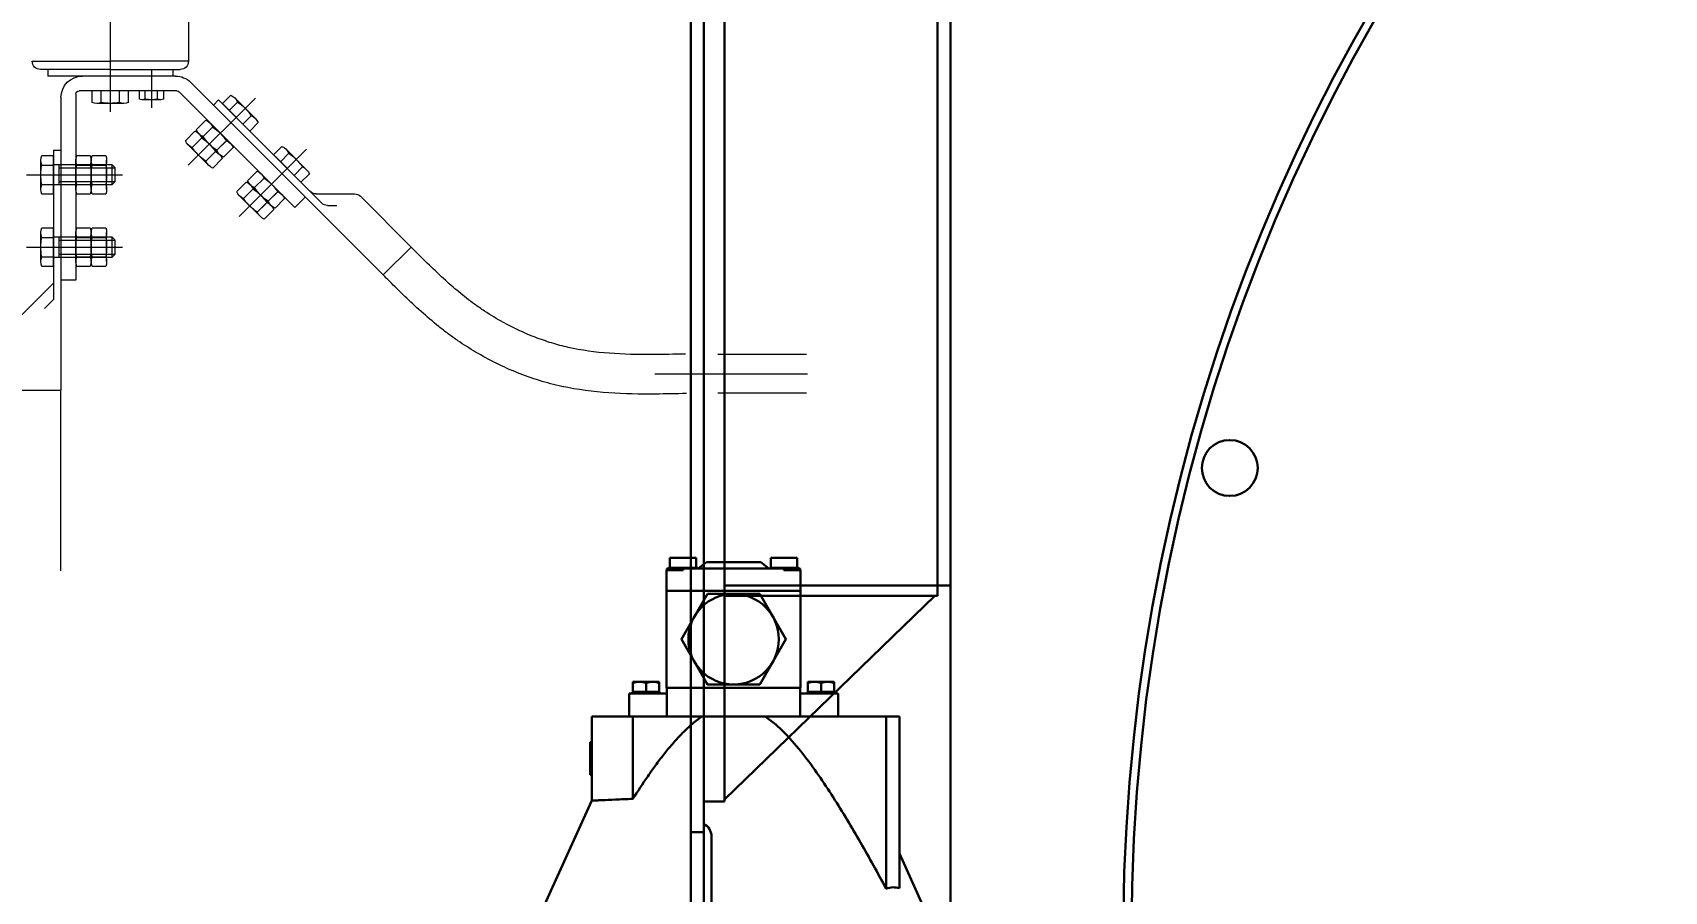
# Model space of a CAD drawing. Extents: x -25778 to -31, y 280 to 17100.
# Drawn here: x -12486 to -11494, y 12632 to 13154 of the extents above; entities that cross this region are included whole.
import ezdxf
from ezdxf.lldxf.tags import DXFTag

# ---------------------------------------------------------------- set-up
doc = ezdxf.new("R2010")
doc.units = 0
doc.header["$LTSCALE"] = 20
doc.header["$MEASUREMENT"] = 0
doc.header["$PDSIZE"] = -5
for name, color, linetype, lineweight in [('CENTRO', 7, 'CENTRO10', 13), ('CENTRO2', 7, 'CENTRO2', 13), ('CONTORNO', 3, 'Continuous', 30), ('COTA', 2, 'Continuous', 15)]:
    doc.layers.add(name, color=color, linetype=linetype, lineweight=lineweight)
doc.layers.add('L01', color=1, linetype='Continuous')
doc.styles.add('ROMANS', font='romans.shx', dxfattribs={"width": 0.8, "height": 75})
tags = doc.linetypes.add('CENTRO10', pattern=[16.8, 10, -3, 0.8, -3]).pattern_tags.tags
tags[10:11] = [DXFTag(74, 4), DXFTag(75, 0), DXFTag(340, '0'), DXFTag(46, 1.0), DXFTag(50, 0.0), DXFTag(44, 0.0), DXFTag(45, 0.0)]
tags[8:9] = [DXFTag(74, 4), DXFTag(75, 0), DXFTag(340, '0'), DXFTag(46, 1.0), DXFTag(50, 0.0), DXFTag(44, 0.0), DXFTag(45, 0.0)]
tags[6:7] = [DXFTag(74, 4), DXFTag(75, 0), DXFTag(340, '0'), DXFTag(46, 1.0), DXFTag(50, 0.0), DXFTag(44, 0.0), DXFTag(45, 0.0)]
tags[4:5] = [DXFTag(74, 4), DXFTag(75, 0), DXFTag(340, '0'), DXFTag(46, 1.0), DXFTag(50, 0.0), DXFTag(44, 0.0), DXFTag(45, 0.0)]
tags = doc.linetypes.add('CENTRO2', pattern=[4.3, 2.5, -0.75, 0.3, -0.75]).pattern_tags.tags
tags[10:11] = [DXFTag(74, 4), DXFTag(75, 0), DXFTag(340, '0'), DXFTag(46, 1.0), DXFTag(50, 0.0), DXFTag(44, 0.0), DXFTag(45, 0.0)]
tags[8:9] = [DXFTag(74, 4), DXFTag(75, 0), DXFTag(340, '0'), DXFTag(46, 1.0), DXFTag(50, 0.0), DXFTag(44, 0.0), DXFTag(45, 0.0)]
tags[6:7] = [DXFTag(74, 4), DXFTag(75, 0), DXFTag(340, '0'), DXFTag(46, 1.0), DXFTag(50, 0.0), DXFTag(44, 0.0), DXFTag(45, 0.0)]
tags[4:5] = [DXFTag(74, 4), DXFTag(75, 0), DXFTag(340, '0'), DXFTag(46, 1.0), DXFTag(50, 0.0), DXFTag(44, 0.0), DXFTag(45, 0.0)]
tags = doc.linetypes.add('CENTRO5', pattern=[9.5, 5, -2, 0.5, -2]).pattern_tags.tags
tags[10:11] = [DXFTag(74, 4), DXFTag(75, 0), DXFTag(340, '0'), DXFTag(46, 1.0), DXFTag(50, 0.0), DXFTag(44, 0.0), DXFTag(45, 0.0)]
tags[8:9] = [DXFTag(74, 4), DXFTag(75, 0), DXFTag(340, '0'), DXFTag(46, 1.0), DXFTag(50, 0.0), DXFTag(44, 0.0), DXFTag(45, 0.0)]
tags[6:7] = [DXFTag(74, 4), DXFTag(75, 0), DXFTag(340, '0'), DXFTag(46, 1.0), DXFTag(50, 0.0), DXFTag(44, 0.0), DXFTag(45, 0.0)]
tags[4:5] = [DXFTag(74, 4), DXFTag(75, 0), DXFTag(340, '0'), DXFTag(46, 1.0), DXFTag(50, 0.0), DXFTag(44, 0.0), DXFTag(45, 0.0)]
doc.dimstyles.get("Standard").update_dxf_attribs({"dimscale": 30, "dimtxt": 75, "dimasz": 2.5, "dimexe": 1, "dimexo": 1, "dimgap": 1, "dimtad": 0, "dimrnd": 0.1, "dimdsep": 46, "dimtxsty": 'ROMANS', "dimcen": 0, "dimclrd": 256, "dimclre": 256, "dimclrt": 256, "dimadec": 0, "dimazin": 0, "dimtp": 0.1, "dimtm": 0.1, "dimtfac": 0.5, "dimtdec": 3, "dimtofl": 0, "dimtmove": 0, "dimatfit": 0, "dimfxl": 0, "dimtolj": 1, "dimarcsym": 0})

# ---------------------------------------------------------------- blocks, each defined once
blk = doc.blocks.new('A$C6EFC513B')
at = {"layer": 'CENTRO', "linetype": 'CENTRO5'}
blk.add_line((179.8, 475.9), (87.11, 475.9), dxfattribs=at)
at = {"layer": 'CENTRO2'}
for p, q in [((511, 830.47), (511, 635.05)), ((463.5, 705.62), (463.5, 665.9)), ((463.5, 665.9), (511, 665.9)), ((558.5, 665.9), (511, 665.9)), ((511, 660.9), (468.5, 660.9)), ((471.38, 656.9), (549, 656.9)), ((473, 660.9), (473, 656.9)), ((486, 660.9), (486, 637.58)), ((511, 660.9), (553.5, 660.9)), ((549, 660.9), (549, 656.9)), ((462.19, 653.09), (345.08, 535.98)), ((469.14, 647.31), (398.82, 577)), ((442.86, 640.13), (437.75, 645.24)), ((470.56, 647.9), (530, 647.9)), ((478.49, 647.9), (493.51, 647.9)), ((478.49, 642.87), (478.49, 647.9)), ((482.25, 642.87), (482.25, 647.9)), ((489.75, 642.87), (489.75, 647.9)), ((493.51, 647.9), (493.51, 642.87)), ((500.03, 640.83), (500.03, 647.9)), ((500.03, 647.9), (521.97, 647.9)), ((505.52, 640.83), (505.52, 647.9)), ((516.48, 640.83), (516.48, 647.9)), ((521.97, 640.83), (521.97, 647.9)), ((532, 645.9), (532, 532.9)), ((445.14, 642.4), (382.44, 579.7)), ((435.26, 643.56), (422.77, 631.07)), ((422.82, 643.51), (463.69, 602.64)), ((442.86, 640.13), (426.21, 623.47)), ((441.75, 639.01), (427.32, 624.59)), ((433.59, 641.07), (438.7, 635.96)), ((445.14, 642.4), (448.33, 639.22)), ((480.37, 642.5), (491.63, 642.5)), ((502.77, 640.3), (519.23, 640.3)), ((541, 643.9), (541, 532.9)), ((421.1, 628.58), (426.21, 623.47)), ((425.26, 632.74), (430.37, 627.63)), ((450.44, 628.38), (437.95, 615.89)), ((448.77, 625.89), (454.58, 620.08)), ((458.75, 624.24), (452.93, 630.06)), ((446.25, 611.75), (440.44, 617.57)), ((441.14, 616.86), (446.25, 611.75)), ((457.07, 621.75), (444.58, 609.26)), ((457.07, 621.75), (444.58, 609.26)), ((455.39, 619.27), (461.21, 613.45)), ((465.37, 617.61), (459.56, 623.43)), ((404.15, 612.45), (391.66, 599.95)), ((391.71, 612.39), (432.58, 571.53)), ((391.71, 612.39), (432.58, 571.53)), ((411.75, 609.01), (395.09, 592.36)), ((410.63, 607.9), (396.21, 593.47)), ((402.48, 609.96), (407.59, 604.85)), ((411.75, 609.01), (406.64, 614.12)), ((436.27, 613.4), (442.09, 607.59)), ((442.9, 606.77), (448.72, 600.96)), ((452.88, 605.12), (447.07, 610.94)), ((447.77, 610.23), (452.88, 605.12)), ((463.7, 615.13), (451.21, 602.63)), ((513.25, 588.07), (513.25, 605.73)), ((522.05, 608.68), (513.83, 608.68)), ((522.63, 588.07), (522.63, 605.73)), ((522.63, 588.07), (522.63, 605.73)), ((531.43, 608.68), (523.2, 608.68)), ((532, 588.07), (532, 605.73)), ((545.5, 611.9), (540.99, 611.9)), ((545.5, 611.9), (540.99, 611.9)), ((541, 611.52), (541, 465.9)), ((545.5, 611.9), (545.5, 521.16)), ((545.5, 585.12), (545.5, 608.68)), ((552.73, 608.68), (545.5, 608.68)), ((545.5, 586.7), (545.5, 607.1)), ((553.3, 588.07), (553.3, 605.73)), ((389.98, 597.47), (395.09, 592.36)), ((394.15, 601.63), (399.26, 596.52)), ((419.21, 597.39), (406.72, 584.89)), ((427.52, 593.24), (421.7, 599.06)), ((562.06, 596.9), (503.7, 596.9)), ((508.14, 601.1), (509.94, 602.9)), ((542.02, 601.1), (508.14, 601.1)), ((508.14, 592.7), (508.14, 601.1)), ((509.94, 602.9), (545.5, 602.9)), ((509.94, 590.9), (509.94, 602.9)), ((522.05, 602.79), (513.83, 602.79)), ((513.83, 602.79), (522.05, 602.79)), ((523.2, 602.79), (531.43, 602.79)), ((531.43, 602.79), (523.2, 602.79)), ((542.02, 590.9), (542.02, 602.9)), ((552.73, 602.79), (545.5, 602.79)), ((415.03, 580.75), (409.21, 586.57)), ((409.92, 585.86), (415.03, 580.75)), ((425.84, 590.76), (413.35, 578.26)), ((425.84, 590.76), (413.35, 578.26)), ((417.54, 594.9), (423.35, 589.08)), ((424.17, 588.27), (429.98, 582.45)), ((434.15, 586.62), (428.33, 592.43)), ((542.02, 592.7), (508.14, 592.7)), ((509.94, 590.9), (508.14, 592.7)), ((545.5, 590.9), (509.94, 590.9)), ((522.05, 591.01), (513.83, 591.01)), ((531.43, 591.01), (523.2, 591.01)), ((552.73, 591.01), (545.5, 591.01)), ((358.95, 583.79), (328.11, 552.96)), ((385.92, 585.26), (362.49, 585.26)), ((378.91, 578.24), (373.21, 578.24)), ((392.46, 583.36), (398.82, 577)), ((405.04, 582.4), (410.86, 576.59)), ((411.67, 575.78), (417.49, 569.96)), ((421.65, 574.12), (415.84, 579.94)), ((416.54, 579.23), (421.65, 574.12)), ((432.47, 584.13), (419.98, 571.64)), ((513.83, 585.12), (522.05, 585.12)), ((523.2, 585.12), (531.43, 585.12)), ((545.5, 585.12), (552.73, 585.12)), ((508.14, 557.1), (509.94, 558.9)), ((542.02, 557.1), (508.14, 557.1)), ((508.14, 548.7), (508.14, 557.1)), ((509.94, 558.9), (545.5, 558.9)), ((509.94, 546.9), (509.94, 558.9)), ((513.25, 544.07), (513.25, 561.73)), ((522.05, 564.68), (513.83, 564.68)), ((513.83, 558.79), (522.05, 558.79)), ((522.05, 558.79), (513.83, 558.79)), ((522.63, 544.07), (522.63, 561.73)), ((522.63, 544.07), (522.63, 561.73)), ((531.43, 564.68), (523.2, 564.68)), ((531.43, 558.79), (523.2, 558.79)), ((523.2, 558.79), (531.43, 558.79)), ((532, 544.07), (532, 561.73)), ((542.02, 546.9), (542.02, 558.9)), ((545.5, 541.12), (545.5, 564.68)), ((552.73, 564.68), (545.5, 564.68)), ((545.5, 542.7), (545.5, 563.1)), ((552.73, 558.79), (545.5, 558.79)), ((553.3, 544.07), (553.3, 561.73)), ((328.11, 552.96), (345.08, 535.98)), ((562.06, 552.9), (503.7, 552.9)), ((542.02, 548.7), (508.14, 548.7)), ((509.94, 546.9), (508.14, 548.7)), ((545.5, 546.9), (509.94, 546.9)), ((522.05, 547.01), (513.83, 547.01)), ((531.43, 547.01), (523.2, 547.01)), ((552.73, 547.01), (545.5, 547.01)), ((513.83, 541.12), (522.05, 541.12)), ((523.2, 541.12), (531.43, 541.12)), ((545.5, 541.12), (552.73, 541.12)), ((532, 532.9), (541, 532.9)), ((545.5, 531.08), (565, 511.58)), ((545.5, 521.16), (550.99, 515.67)), ((87.75, 487.65), (141.63, 487.65)), ((87.75, 464.15), (141.63, 464.15)), ((565, 465.9), (541, 465.9)), ((541.25, 465.9), (541.25, 356.24))]:
    blk.add_line(p, q, dxfattribs=at)
for centre, radius, start, end in [((468.5, 665.9), 5, 180, 270), ((553.5, 665.9), 5, 270, 360), ((471.38, 643.9), 13, 90, 135), ((528, 643.9), 13, 0, 90), ((440.8, 638.02), 7.84, 112.92595, 157.07405), ((470.56, 645.9), 2, 90, 135), ((530, 645.9), 2, 0, 90), ((450.57, 615.76), 30.48, 123.85963, 146.14037), ((480.37, 647.49), 4.99, 247.92595, 292.07405), ((486, 661.92), 19.42, 258.85963, 281.14037), ((491.63, 647.49), 4.99, 247.92595, 292.07405), ((502.77, 647.6), 7.3, 247.92595, 292.07405), ((511, 668.69), 28.39, 258.85963, 281.14037), ((519.23, 647.6), 7.3, 247.92595, 292.07405), ((428.31, 625.53), 7.84, 112.92595, 157.07405), ((465.75, 600.58), 30.48, 123.85963, 146.14037), ((455.98, 622.84), 7.84, 112.92595, 157.07405), ((443.49, 610.35), 7.84, 112.92595, 157.07405), ((429.27, 637.06), 30.48, 303.85963, 326.14037), ((472.38, 593.96), 30.48, 123.85963, 146.14037), ((451.53, 627.29), 7.84, 292.92595, 337.07405), ((462.61, 616.21), 7.84, 112.92595, 157.07405), ((458.16, 620.67), 7.84, 292.92595, 337.07405), ((419.46, 584.65), 30.48, 123.85963, 146.14037), ((409.69, 606.91), 7.84, 112.92595, 157.07405), ((439.04, 614.8), 7.84, 292.92595, 337.07405), ((450.12, 603.72), 7.84, 112.92595, 157.07405), ((435.9, 630.43), 30.48, 303.85963, 326.14037), ((521.09, 605.73), 7.84, 157.92595, 202.07405), ((514.79, 605.73), 7.84, 337.92595, 22.07405), ((530.46, 605.73), 7.84, 157.92595, 202.07405), ((524.16, 605.73), 7.84, 337.92595, 22.07405), ((545.46, 605.73), 7.84, 337.92595, 22.07405), ((397.2, 594.41), 7.84, 112.92595, 157.07405), ((424.75, 591.84), 7.84, 112.92595, 157.07405), ((445.67, 608.17), 7.84, 292.92595, 337.07405), ((543.73, 596.9), 30.48, 168.85963, 191.14037), ((492.15, 596.9), 30.48, 348.85963, 11.14037), ((553.1, 596.9), 30.48, 168.85963, 191.14037), ((501.52, 596.9), 30.48, 348.85963, 11.14037), ((522.82, 596.9), 30.48, 348.85963, 11.14037), ((385.92, 590.26), 5, 270, 315), ((412.26, 579.35), 7.84, 112.92595, 157.07405), ((434.52, 569.59), 30.48, 123.85963, 146.14037), ((398.04, 606.06), 30.48, 303.85963, 326.14037), ((441.15, 562.96), 30.48, 123.85963, 146.14037), ((420.3, 596.3), 7.84, 292.92595, 337.07405), ((431.38, 585.22), 7.84, 112.92595, 157.07405), ((426.93, 589.67), 7.84, 292.92595, 337.07405), ((521.09, 588.07), 7.84, 157.92595, 202.07405), ((514.79, 588.07), 7.84, 337.92595, 22.07405), ((530.46, 588.07), 7.84, 157.92595, 202.07405), ((524.16, 588.07), 7.84, 337.92595, 22.07405), ((545.46, 588.07), 7.84, 337.92595, 22.07405), ((362.49, 580.26), 5, 90, 135), ((378.91, 583.24), 5, 270, 315), ((407.81, 583.8), 7.84, 292.92595, 337.07405), ((418.89, 572.72), 7.84, 112.92595, 157.07405), ((404.67, 599.43), 30.48, 303.85963, 326.14037), ((414.44, 577.18), 7.84, 292.92595, 337.07405), ((521.09, 561.73), 7.84, 157.92595, 202.07405), ((543.73, 552.9), 30.48, 168.85963, 191.14037), ((514.79, 561.73), 7.84, 337.92595, 22.07405), ((492.15, 552.9), 30.48, 348.85963, 11.14037), ((530.46, 561.73), 7.84, 157.92595, 202.07405), ((553.1, 552.9), 30.48, 168.85963, 191.14037), ((524.16, 561.73), 7.84, 337.92595, 22.07405), ((501.52, 552.9), 30.48, 348.85963, 11.14037), ((545.46, 561.73), 7.84, 337.92595, 22.07405), ((522.82, 552.9), 30.48, 348.85963, 11.14037), ((521.09, 544.07), 7.84, 157.92595, 202.07405), ((514.79, 544.07), 7.84, 337.92595, 22.07405), ((530.46, 544.07), 7.84, 157.92595, 202.07405), ((524.16, 544.07), 7.84, 337.92595, 22.07405), ((545.46, 544.07), 7.84, 337.92595, 22.07405)]:
    blk.add_arc(centre, radius, start, end, dxfattribs=at)
for points, knots in [([(161.23, 487.9), (168.04, 487.75), (174.77, 487.61), (190.32, 487.55), (199.07, 487.72), (216.12, 489.02), (224.44, 490.14), (234.21, 492.34), (235.9, 492.76), (239.27, 493.65), (240.95, 494.13), (245.99, 495.67), (249.32, 496.82), (259.22, 500.63), (265.69, 503.66), (275.88, 509.25), (279.72, 511.57), (285.52, 515.4), (287.55, 516.8), (291.16, 519.42), (292.77, 520.63), (295.95, 523.11), (297.52, 524.39), (302.21, 528.28), (305.28, 530.98), (314.98, 539.86), (321.49, 546.35), (328.13, 552.97)], [0, 0, 0, 0, 20.182736, 20.182736, 47.231307, 47.231307, 74.279878, 74.279878, 79.965061, 79.965061, 85.650244, 85.650244, 97.020611, 97.020611, 119.761343, 119.761343, 134.05391, 134.05391, 141.92596, 141.92596, 148.357326, 148.357326, 154.788692, 154.788692, 167.651424, 167.651424, 195.710031, 195.710031, 195.710031, 195.710031]), ([(160.72, 463.9), (166.93, 463.77), (173.19, 463.63), (188.85, 463.53), (198.3, 463.66), (217.3, 464.99), (226.86, 466.17), (238.7, 468.74), (241, 469.29), (245.57, 470.49), (247.84, 471.13), (254.61, 473.22), (259.07, 474.81), (272.24, 480.08), (280.74, 484.3), (292.53, 491.29), (296.12, 493.58), (301.63, 497.36), (303.6, 498.77), (307.47, 501.66), (309.38, 503.13), (314.98, 507.62), (318.58, 510.7), (328.77, 519.84), (335.09, 526.04), (342.54, 533.45), (343.81, 534.71), (345.07, 535.97)], [0, 0, 0, 0, 18.41349, 18.41349, 45.686383, 45.686383, 72.959276, 72.959276, 79.525466, 79.525466, 86.091656, 86.091656, 99.224036, 99.224036, 125.488795, 125.488795, 137.354487, 137.354487, 144.129311, 144.129311, 150.904135, 150.904135, 164.453782, 164.453782, 190.360496, 190.360496, 195.710031, 195.710031, 195.710031, 195.710031])]:
    blk.add_open_spline(points, degree=3, knots=knots, dxfattribs=at)
at = {"layer": 'CONTORNO'}
for p, q in [((157.9, 515.9), (157.9, 843.07)), ((137.5, 819.9), (137.5, 515.9)), ((150, 819.9), (150, 515.9)), ((0, 734.6), (0, 347.2)), ((8, 734.6), (8, 340.9)), ((137.5, 515.9), (137.5, 215.9)), ((150, 515.9), (150, 331.9)), ((157.9, 515.9), (157.9, 331.9)), ((150, 420.9), (150, 261)), ((150, 331.9), (150, 397.9)), ((150, 397.9), (150, 331.9)), ((150, 331.9), (150, 397.9)), ((150, 331.9), (150, 370.9)), ((8, 347.2), (0, 347.2)), ((8, 347.2), (137.5, 347.2)), ((137.5, 340.9), (8, 340.9)), ((137.5, 217.21), (9.7, 340.9)), ((157.9, 47.2), (157.9, 331.9)), ((150, 215.9), (150, 319.9)), ((150, 47.2), (150, 319.9)), ((150, 319.9), (150, 290.9)), ((137.5, 215.9), (150, 215.9)), ((145.45, 194.7), (145.45, 99.7)), ((150, 197.2), (157.9, 197.2))]:
    blk.add_line(p, q, dxfattribs=at)
blk.add_arc((153.95, 194.7), 8.5, 117.69119, 180, dxfattribs=at)
blk = doc.blocks.new('A$C52694294')
for p, q in [((127.25, 606.1), (111.25, 606.1)), ((111.25, 606.1), (111.25, 600.1)), ((127.25, 600.1), (127.25, 606.1)), ((188.75, 606.1), (172.75, 606.1)), ((172.75, 606.1), (172.75, 600.1)), ((188.75, 600.1), (188.75, 606.1)), ((109.25, 598.6), (119.4, 598.6)), ((109.5, 598.6), (109.25, 598.6)), ((109.25, 598.6), (109.25, 586.1)), ((109.5, 599.6), (109.5, 598.6)), ((109.5, 599.6), (110.5, 599.6)), ((109.5, 598.6), (109.5, 599.6)), ((110.5, 599.6), (109.5, 599.6)), ((111, 598.6), (109.5, 598.6)), ((128, 600.1), (110.5, 600.1)), ((110.5, 600.1), (110.5, 598.6)), ((119.4, 599.6), (122.25, 599.6)), ((119.4, 598.6), (119.4, 599.6)), ((122.25, 599.6), (177.75, 599.6)), ((128, 599.6), (128, 600.1)), ((128.5, 599.6), (133.5, 603.6)), ((133.5, 603.6), (166.5, 603.6)), ((171.5, 599.6), (166.5, 603.6)), ((189.5, 600.1), (172, 600.1)), ((172, 600.1), (172, 599.6)), ((177.75, 599.6), (180.6, 599.6)), ((180.6, 599.6), (180.6, 598.6)), ((180.6, 598.6), (190.75, 598.6)), ((190.5, 598.6), (189, 598.6)), ((189.5, 598.6), (189.5, 600.1)), ((189.5, 599.6), (190.5, 599.6)), ((190.5, 599.6), (189.5, 599.6)), ((190.5, 599.6), (190.5, 598.6)), ((190.5, 599.6), (190.5, 598.6)), ((190.75, 598.6), (190.5, 598.6)), ((190.75, 586.1), (190.75, 598.6)), ((109.25, 586.1), (119.4, 586.1)), ((109.25, 586.1), (109.25, 527.2)), ((119.4, 586.1), (109.25, 586.1)), ((119.4, 586.1), (122.25, 586.1)), ((122.25, 586.1), (119.4, 586.1)), ((122.25, 586.1), (177.75, 586.1)), ((122.25, 586.1), (177.75, 586.1)), ((177.75, 586.1), (180.6, 586.1)), ((177.75, 586.1), (180.6, 586.1)), ((180.6, 586.1), (190.75, 586.1)), ((190.75, 586.1), (180.6, 586.1)), ((190.75, 527.2), (190.75, 586.1)), ((88.8, 530.8), (92.8, 530.8)), ((88.8, 530.09), (88.8, 530.8)), ((88.8, 530.09), (88.8, 524.78)), ((92.8, 530.8), (100.8, 530.8)), ((96.8, 530.09), (96.8, 524.78)), ((100.8, 530.8), (104.8, 530.8)), ((104.8, 530.8), (104.8, 530.09)), ((104.8, 530.09), (104.8, 524.78)), ((109.25, 527.2), (119.4, 527.2)), ((109.5, 509.7), (109.5, 527.2)), ((119.4, 527.2), (122.25, 527.2)), ((180.6, 527.2), (119.4, 527.2)), ((122.25, 527.2), (177.75, 527.2)), ((177.75, 527.2), (180.6, 527.2)), ((180.6, 527.2), (190.75, 527.2)), ((190.5, 509.7), (190.5, 527.2)), ((195.2, 530.8), (199.2, 530.8)), ((195.2, 530.09), (195.2, 530.8)), ((195.2, 530.09), (195.2, 524.78)), ((199.2, 530.8), (207.2, 530.8)), ((203.2, 530.09), (203.2, 524.78)), ((207.2, 530.8), (211.2, 530.8)), ((211.2, 530.8), (211.2, 530.09)), ((211.2, 530.09), (211.2, 524.78)), ((86.5, 509.7), (86.5, 523.7)), ((86.5, 523.7), (89.54, 523.7)), ((96.8, 524.78), (88.8, 524.78)), ((89.05, 524.4), (104.55, 524.4)), ((89.49, 524.78), (89.49, 524.4)), ((89.54, 523.7), (106.46, 523.7)), ((104.8, 524.78), (96.8, 524.78)), ((104.12, 524.4), (104.12, 524.78)), ((106.46, 523.7), (109.5, 523.7)), ((190.5, 523.7), (193.54, 523.7)), ((193.54, 523.7), (210.46, 523.7)), ((203.2, 524.78), (195.2, 524.78)), ((195.45, 524.4), (210.95, 524.4)), ((195.89, 524.78), (195.89, 524.4)), ((211.2, 524.78), (203.2, 524.78)), ((210.46, 523.7), (213.5, 523.7)), ((210.52, 524.4), (210.52, 524.78)), ((213.5, 523.7), (213.5, 509.7)), ((63.8, 509.7), (88.8, 509.7)), ((63.8, 509.7), (63.8, 458.57)), ((88.8, 459.66), (88.8, 509.7)), ((88.8, 509.7), (126.82, 509.7)), ((126.82, 509.7), (173.18, 509.7)), ((173.18, 509.7), (242.8, 509.7)), ((242.8, 509.7), (250.8, 509.7)), ((242.8, 405.01), (242.8, 509.7)), ((250.8, 405.27), (250.8, 509.7)), ((63.8, 494.14), (62.8, 494.14)), ((62.8, 494.14), (62.8, 474.14)), ((62.8, 474.14), (63.8, 474.14)), ((63.8, 458.58), (33, 390.7)), ((267, 390.7), (250.82, 426.35))]:
    blk.add_line(p, q)
blk.add_lwpolyline([(134.12, 584.2), (118.25, 556.7), (134.12, 529.2), (165.88, 529.2), (181.75, 556.7), (165.88, 584.2)], close=True)
blk.add_circle((150, 556.7), 27.5)
for centre, radius, start, end in [((92.94, 518.46), 12.34, 90.65275, 109.60341), ((92.63, 518.28), 12.52, 70.53558, 89.20827), ((100.94, 518.46), 12.34, 90.65275, 109.60341), ((100.63, 518.28), 12.52, 70.53558, 89.20827), ((199.34, 518.46), 12.34, 90.65275, 109.60341), ((199.03, 518.28), 12.52, 70.53558, 89.20827), ((207.34, 518.46), 12.34, 90.65275, 109.60341), ((207.03, 518.28), 12.52, 70.53558, 89.20827), ((89.05, 523.4), 1, 90, 162.5424), ((104.55, 523.4), 1, 17.4576, 90), ((195.45, 523.4), 1, 90, 162.5424), ((210.95, 523.4), 1, 17.4576, 90), ((247.15, 394.4), 11.46, 71.43395, 112.30867)]:
    blk.add_arc(centre, radius, start, end)
for points, knots in [([(88.8, 459.66), (91.72, 464.26), (94.71, 468.81), (99.37, 475.55), (100.95, 477.78), (103.38, 481.09), (104.2, 482.19), (105.85, 484.38), (106.69, 485.47), (109.24, 488.71), (110.97, 490.84), (114.55, 494.99), (116.38, 497.02), (120.2, 500.95), (122.17, 502.84), (125.28, 505.55), (126.35, 506.43), (128.53, 508.12), (129.65, 508.93), (130.79, 509.7)], [0, 0, 0, 0, 0.25, 0.25, 0.375, 0.375, 0.4375, 0.4375, 0.5, 0.5, 0.625, 0.625, 0.75, 0.75, 0.875, 0.875, 0.9375, 0.9375, 1, 1, 1, 1]), ([(169.21, 509.7), (171.46, 508.19), (173.61, 506.5), (177.69, 502.97), (179.63, 501.11), (185.25, 495.36), (188.73, 491.27), (195.4, 482.83), (198.59, 478.47), (204.74, 469.63), (207.7, 465.15), (216.36, 451.59), (221.84, 442.38), (232.52, 423.81), (237.71, 414.43), (242.8, 405.01)], [0, 0, 0, 0, 0.0625, 0.0625, 0.125, 0.125, 0.25, 0.25, 0.375, 0.375, 0.5, 0.5, 0.75, 0.75, 1, 1, 1, 1]), ([(63.8, 458.57), (63.8, 458.57), (64.34, 458.6), (65.96, 458.67), (66.65, 458.7), (68.27, 458.77), (69.21, 458.81), (72.39, 458.95), (75.01, 459.06), (81.26, 459.33), (84.82, 459.49), (88.8, 459.66)], [0.5004084, 0.5004084, 0.5004084, 0.5004084, 0.625, 0.625, 0.6875, 0.6875, 0.75, 0.75, 0.875, 0.875, 1, 1, 1, 1])]:
    blk.add_open_spline(points, degree=3, knots=knots)
blk = doc.blocks.new('*D92')
at = {"linetype": 'ByBlock'}
for p, q in [((-12740.78, 12977.5), (-12740.78, 15952.14)), ((-8650.09, 13006.25), (-8650.09, 15952.14)), ((-12690.78, 15932.14), (-10864.01, 15932.14)), ((-8700.09, 15932.14), (-10526.87, 15932.14))]:
    blk.add_line(p, q, dxfattribs=at)
for points in [[(-12690.78, 15940.47), (-12690.78, 15923.81), (-12740.78, 15932.14)], [(-8700.09, 15940.47), (-8700.09, 15923.81), (-8650.09, 15932.14)]]:
    blk.add_solid(points, dxfattribs=at)
at = {"layer": 'DEFPOINTS', "color": 0, "linetype": 'ByBlock'}
for p in [(-12740.78, 15932.14), (-8650.09, 12986.25), (-12740.78, 12957.5)]:
    blk.add_point(p, dxfattribs=at)
at = {"linetype": 'ByBlock', "insert": (-10695.44, 15932.14), "char_height": 75, "attachment_point": 5, "style": 'ROMANS'}
blk.add_mtext('\\A1;4090.7', dxfattribs=at)

msp = doc.modelspace()

# ---------------------------------------------------------------- linework, layer by layer
at = {"layer": 'CONTORNO'}
msp.add_line((-11927.581, 13225.834, 0.11), (-11927.581, 11560.25, 0.11), dxfattribs=at)
for centre, radius in [((-10702.581, 12606.25, 0.11), 1115), ((-11757.855, 12889.01, 0.11), 17)]:
    msp.add_circle(centre, radius, dxfattribs=at)
msp.add_arc((-10702.581, 12606.25, 0.11), 1120, 279.38772, 260.61228, dxfattribs=at)

# ---------------------------------------------------------------- block references
msp.add_blockref('A$C52694294', (-12209.581, 12228.25, 0.11), dxfattribs=at)
at = {"layer": 'L01', "xscale": -1}
msp.add_blockref('A$C6EFC513B', (-11927.581, 12470.35, 0.11), dxfattribs=at)

# ---------------------------------------------------------------- dimensions: what is measured, and where the dimension line sits
at = {"layer": 'COTA'}
dim = msp.add_linear_dim(base=(-12740.781, 15932.141, 0.11), p1=(-8650.092, 12986.25, 0.11), p2=(-12740.781, 12957.5, 0.11), dimstyle='Standard', override={"dimscale": 20}, dxfattribs=at)
dim.commit()
dim.dimension.update_dxf_attribs({"geometry": '*D92', "text_midpoint": (-10695.437, 15932.141, 0.11)})

doc.saveas('drawing.dxf')
